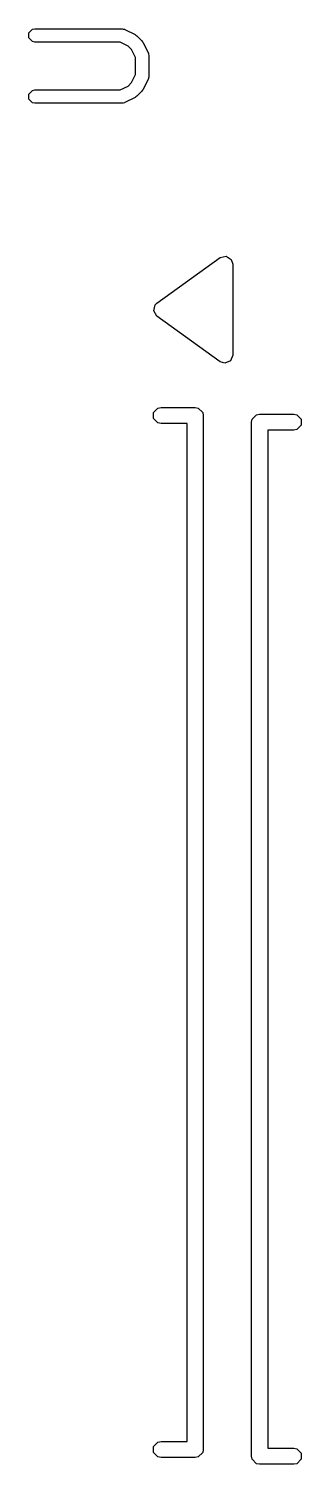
# Model space of a CAD drawing. Header units: inches. Extents: x -1.62 to 1.64, y 0 to 4.72.
# Drawn here: x 0.5125 to 0.5925, y 1.2551 to 1.6771 of the extents above; entities that cross this region are included whole.
import ezdxf

# ---------------------------------------------------------------- set-up
doc = ezdxf.new("R2010")
doc.units = ezdxf.units.IN
doc.header["$MEASUREMENT"] = 0
doc.layers.add('BLACK', color=250, linetype='CONTINUOUS')

msp = doc.modelspace()

# ---------------------------------------------------------------- linework, layer by layer
at = {"layer": 'BLACK', "linetype": 'CONTINUOUS'}
for p, q in [((0.51255, 1.67586), (0.51361, 1.67692)), ((0.51255, 1.67435), (0.51255, 1.67586)), ((0.51361, 1.67692), (0.51437, 1.67707)), ((0.51437, 1.67707), (0.53986, 1.67707)), ((0.53986, 1.67707), (0.53996, 1.67705)), ((0.53996, 1.67705), (0.54, 1.67707)), ((0.54, 1.67707), (0.54031, 1.67698)), ((0.54031, 1.67698), (0.54062, 1.67692)), ((0.54062, 1.67692), (0.54065, 1.67689)), ((0.54065, 1.67689), (0.54074, 1.67686)), ((0.54074, 1.67686), (0.54374, 1.67536)), ((0.54374, 1.67536), (0.54399, 1.67517)), ((0.54399, 1.67517), (0.54425, 1.675)), ((0.51361, 1.67328), (0.51255, 1.67435)), ((0.51437, 1.67313), (0.51361, 1.67328)), ((0.5394, 1.67313), (0.51437, 1.67313)), ((0.5417, 1.67199), (0.5394, 1.67313)), ((0.54274, 1.67094), (0.5417, 1.67199)), ((0.54389, 1.66864), (0.54274, 1.67094)), ((0.54425, 1.675), (0.54575, 1.6735)), ((0.54575, 1.6735), (0.54593, 1.67323)), ((0.54593, 1.67323), (0.54612, 1.67298)), ((0.54612, 1.67298), (0.54762, 1.66998)), ((0.54389, 1.66357), (0.54389, 1.66864)), ((0.54762, 1.66998), (0.54765, 1.66989)), ((0.54765, 1.66989), (0.54768, 1.66986)), ((0.54768, 1.66986), (0.54774, 1.66955)), ((0.54774, 1.66955), (0.54783, 1.66924)), ((0.54783, 1.66924), (0.54781, 1.6692)), ((0.54781, 1.6692), (0.54783, 1.6691)), ((0.54783, 1.6691), (0.54783, 1.6631)), ((0.54274, 1.66127), (0.54389, 1.66357)), ((0.54774, 1.66266), (0.54768, 1.66235)), ((0.54783, 1.66297), (0.54774, 1.66266)), ((0.54783, 1.6631), (0.54781, 1.66301)), ((0.54781, 1.66301), (0.54783, 1.66297)), ((0.51255, 1.65786), (0.51361, 1.65892)), ((0.51361, 1.65892), (0.51437, 1.65907)), ((0.51437, 1.65907), (0.5394, 1.65907)), ((0.5394, 1.65907), (0.5417, 1.66022)), ((0.5417, 1.66022), (0.54274, 1.66127)), ((0.54575, 1.65871), (0.54425, 1.65721)), ((0.54593, 1.65898), (0.54575, 1.65871)), ((0.54612, 1.65922), (0.54593, 1.65898)), ((0.54762, 1.66222), (0.54612, 1.65922)), ((0.54765, 1.66232), (0.54762, 1.66222)), ((0.54768, 1.66235), (0.54765, 1.66232)), ((0.51255, 1.65635), (0.51255, 1.65786)), ((0.51361, 1.65529), (0.51255, 1.65635)), ((0.51437, 1.65514), (0.51361, 1.65529)), ((0.53986, 1.65514), (0.51437, 1.65514)), ((0.53996, 1.65516), (0.53986, 1.65514)), ((0.54, 1.65514), (0.53996, 1.65516)), ((0.54031, 1.65523), (0.54, 1.65514)), ((0.54062, 1.65529), (0.54031, 1.65523)), ((0.54065, 1.65532), (0.54062, 1.65529)), ((0.54074, 1.65534), (0.54065, 1.65532)), ((0.54374, 1.65684), (0.54074, 1.65534)), ((0.54399, 1.65704), (0.54374, 1.65684)), ((0.54425, 1.65721), (0.54399, 1.65704)), ((0.55019, 1.5964), (0.56869, 1.60979)), ((0.56869, 1.60979), (0.57045, 1.61021)), ((0.57045, 1.61021), (0.57199, 1.60926)), ((0.57199, 1.60926), (0.57244, 1.60787)), ((0.57244, 1.60787), (0.57244, 1.5811)), ((0.54924, 1.59411), (0.54966, 1.59587)), ((0.54966, 1.59587), (0.55019, 1.5964)), ((0.55019, 1.59257), (0.54924, 1.59411)), ((0.56869, 1.57919), (0.55019, 1.59257)), ((0.57008, 1.57874), (0.56869, 1.57919)), ((0.57175, 1.57943), (0.57008, 1.57874)), ((0.57244, 1.5811), (0.57175, 1.57943)), ((0.5492, 1.56429), (0.55047, 1.56557)), ((0.55047, 1.56557), (0.55138, 1.56575)), ((0.55138, 1.56575), (0.56142, 1.56575)), ((0.56142, 1.56575), (0.56232, 1.56557)), ((0.56232, 1.56557), (0.5636, 1.56429)), ((0.5492, 1.56248), (0.5492, 1.56429)), ((0.55047, 1.5612), (0.5492, 1.56248)), ((0.5636, 1.56429), (0.56378, 1.56339)), ((0.56378, 1.56339), (0.56378, 1.25945)), ((0.57795, 1.56142), (0.57813, 1.56232)), ((0.57795, 1.25748), (0.57795, 1.56142)), ((0.57813, 1.56232), (0.57941, 1.5636)), ((0.57941, 1.5636), (0.58031, 1.56378)), ((0.58031, 1.56378), (0.59035, 1.56378)), ((0.59035, 1.56378), (0.59126, 1.5636)), ((0.59126, 1.5636), (0.59254, 1.56232)), ((0.59254, 1.56232), (0.59254, 1.56051)), ((0.55138, 1.56102), (0.55047, 1.5612)), ((0.55906, 1.56102), (0.55138, 1.56102)), ((0.55906, 1.26181), (0.55906, 1.56102)), ((0.59035, 1.55906), (0.58268, 1.55906)), ((0.58268, 1.55906), (0.58268, 1.25984)), ((0.59126, 1.55923), (0.59035, 1.55906)), ((0.59254, 1.56051), (0.59126, 1.55923)), ((0.55047, 1.26163), (0.55138, 1.26181)), ((0.55138, 1.26181), (0.55906, 1.26181)), ((0.5492, 1.26035), (0.55047, 1.26163)), ((0.5492, 1.25854), (0.5492, 1.26035)), ((0.55047, 1.25727), (0.5492, 1.25854)), ((0.5636, 1.25854), (0.56232, 1.25727)), ((0.56378, 1.25945), (0.5636, 1.25854)), ((0.57813, 1.25658), (0.57795, 1.25748)), ((0.58268, 1.25984), (0.59035, 1.25984)), ((0.59035, 1.25984), (0.59126, 1.25966)), ((0.59126, 1.25966), (0.59254, 1.25838)), ((0.59254, 1.25838), (0.59254, 1.25658)), ((0.55138, 1.25709), (0.55047, 1.25727)), ((0.56142, 1.25709), (0.55138, 1.25709)), ((0.56232, 1.25727), (0.56142, 1.25709)), ((0.57941, 1.2553), (0.57813, 1.25658)), ((0.58031, 1.25512), (0.57941, 1.2553)), ((0.59035, 1.25512), (0.58031, 1.25512)), ((0.59126, 1.2553), (0.59035, 1.25512)), ((0.59254, 1.25658), (0.59126, 1.2553))]:
    msp.add_line(p, q, dxfattribs=at)

doc.saveas('drawing.dxf')
